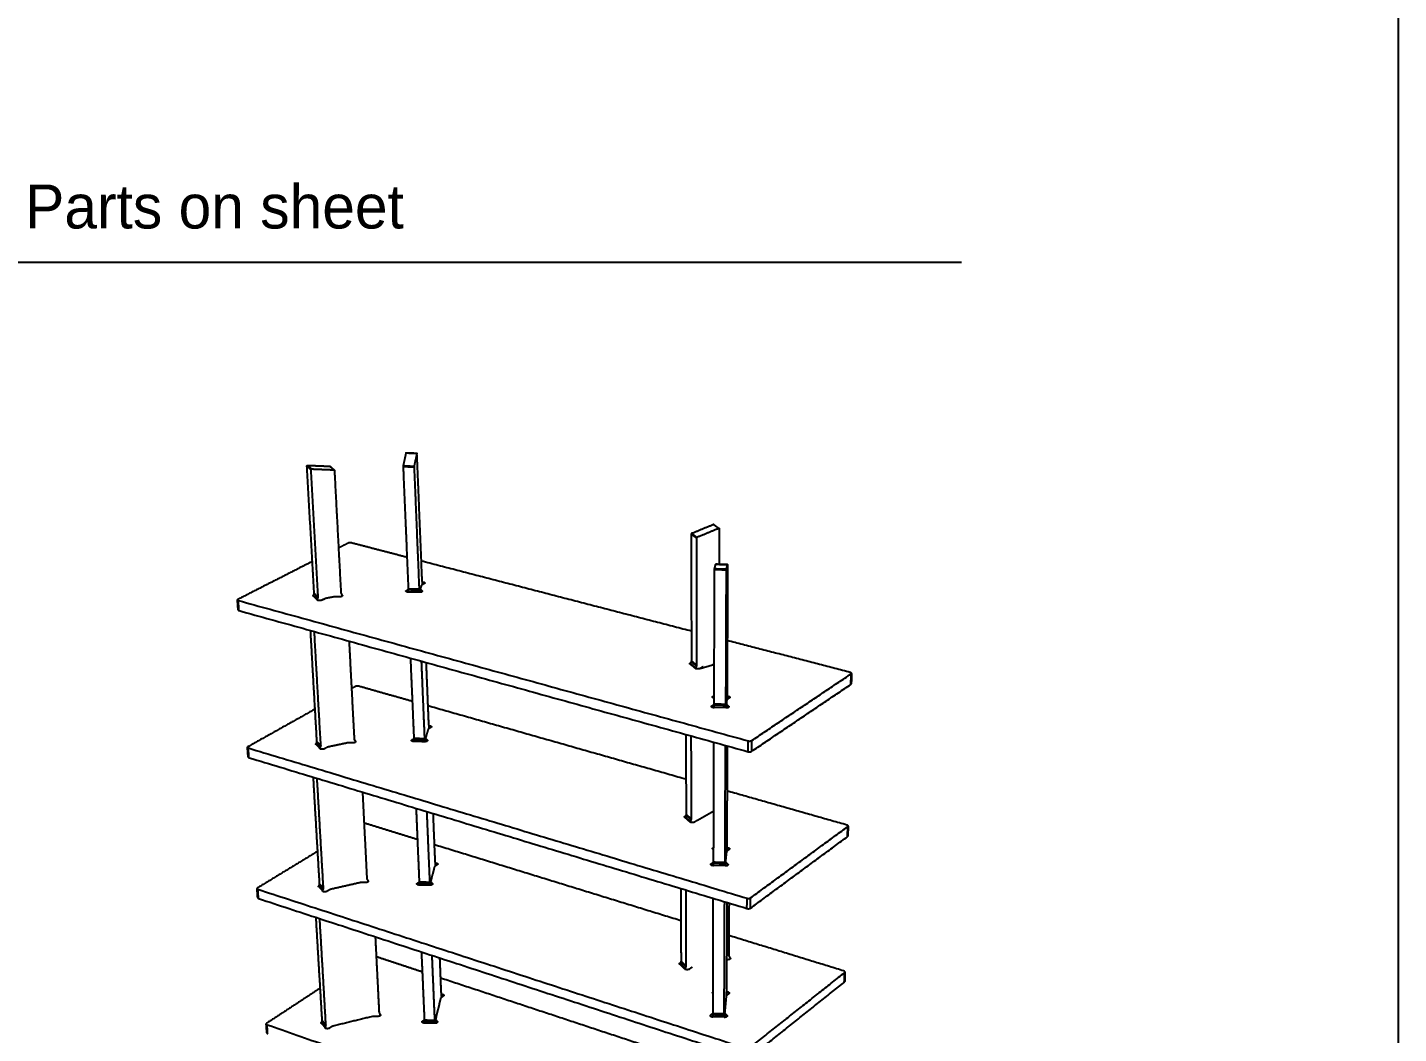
# Model space of a CAD drawing. Header units: millimetres. Extents: x -3995 to 3987, y -3942 to 2675.
# Drawn here: x 1489 to 3987, y -2376 to -544 of the extents above; entities that cross this region are included whole.
import ezdxf

# ---------------------------------------------------------------- set-up
doc = ezdxf.new("R2010")
doc.units = ezdxf.units.MM
doc.header["$MEASUREMENT"] = 0
doc.layers.add('Layer 02', color=1, linetype='Continuous', true_color=0xff0000)

msp = doc.modelspace()

# ---------------------------------------------------------------- linework, layer by layer
at = {"layer": 'Layer 02'}
msp.add_lwpolyline([(-3994.9, -3941.5), (3986.7, -3941.5), (3986.7, 2674.8), (-3994.9, 2674.8)], close=True, dxfattribs=at)
for points in [[(-2977.7, -971.4), (3190.6, -971.4)], [(2714.7, -1711.3), (2737.3, -1704.6)], [(2709.8, -1987.6), (2739.3, -1970.5)]]:
    msp.add_lwpolyline(points, dxfattribs=at)
for points in [[(2178.7, -1318.9), (2176.2, -1330.6), (2173.6, -1342.4)], [(2178.7, -1318.9), (2188.7, -1319.1), (2198.7, -1319.2)], [(2178.8, -1318.7), (2188.8, -1318.9), (2198.8, -1319.1)], [(2198.7, -1319.2), (2196.2, -1331), (2193.7, -1342.8)], [(2208.3, -1549.5), (2203.6, -1434.7), (2198.9, -1319.8)], [(1998.5, -1342.8), (2002.2, -1346), (2005.9, -1349.3)], [(2011.6, -1574.2), (2005.1, -1458.5), (1998.5, -1342.8)], [(1999.7, -1341.5), (2019.9, -1342.3), (2040.1, -1343.1)], [(1999.7, -1341.5), (2003.4, -1344.8), (2007.1, -1348)], [(2007.1, -1348), (2027.4, -1348.8), (2047.6, -1349.6)], [(2040.1, -1343.1), (2043.9, -1346.3), (2047.6, -1349.6)], [(2040.7, -1343.3), (2044.4, -1346.6), (2048.2, -1349.8)], [(2173.6, -1342.4), (2183.7, -1342.6), (2193.7, -1342.8)], [(2173.6, -1343.7), (2183.6, -1343.9), (2193.6, -1344.1)], [(2173.6, -1343.7), (2178.3, -1454.9), (2183.1, -1566.1)], [(2193.6, -1344.1), (2198.2, -1455.3), (2202.8, -1566.5)], [(2018.9, -1581.1), (2012.4, -1465.2), (2005.9, -1349.3)], [(2048.5, -1350.4), (2054.4, -1461.9), (2060.3, -1573.3)], [(2698.3, -1466.9), (2698.5, -1582.3), (2698.7, -1697.6)], [(2707.9, -1474), (2703.1, -1470.5), (2698.3, -1466.9)], [(2738.9, -1449.4), (2719, -1457.5), (2699.1, -1465.7)], [(2708.7, -1472.8), (2703.9, -1469.2), (2699.1, -1465.7)], [(2748.5, -1456.4), (2728.6, -1464.6), (2708.7, -1472.8)], [(2748.5, -1456.4), (2743.7, -1452.9), (2738.9, -1449.4)], [(2739.8, -1449.4), (2744.6, -1452.9), (2749.4, -1456.4)], [(2749.6, -1521.7), (2749.7, -1489.4), (2749.8, -1457.2)], [(2073.5, -1483.2), (2064.7, -1487.6), (2056, -1492.1)], [(2180.6, -1509), (2130.1, -1495.8), (2079.5, -1482.7)], [(2707.9, -1474), (2708, -1589.6), (2708.1, -1705.1)], [(2008.4, -1516.3), (1940.7, -1550.8), (1873, -1585.2)], [(2698.6, -1643.4), (2452.7, -1579.6), (2206.9, -1515.8)], [(2740.8, -1530.1), (2741.9, -1525.8), (2743, -1521.6)], [(2743, -1521.5), (2753.8, -1521.8), (2764.6, -1522)], [(2764.6, -1522), (2753.8, -1521.8), (2743, -1521.6)], [(2762.5, -1530.5), (2763.6, -1526.2), (2764.6, -1522)], [(2764.6, -1522.7), (2764.2, -1639.9), (2763.8, -1757.1)], [(2740.3, -1776.2), (2740.5, -1654), (2740.7, -1531.7)], [(2762.5, -1532.2), (2751.6, -1531.9), (2740.7, -1531.7)], [(2762.5, -1530.5), (2751.7, -1530.3), (2740.8, -1530.1)], [(2761.6, -1776.7), (2762, -1654.4), (2762.5, -1532.2)], [(2179.7, -1569.3), (2181.4, -1568.3), (2183.1, -1567.3)], [(2179.8, -1571.6), (2179.7, -1570.5), (2179.7, -1569.3)], [(2183.1, -1566.1), (2193, -1566.3), (2202.8, -1566.5)], [(2183.1, -1567.7), (2193, -1567.9), (2202.8, -1568.1)], [(2183.1, -1567.7), (2183.1, -1569.6), (2183.1, -1571.4)], [(2183.1, -1571.4), (2192.9, -1571.6), (2202.8, -1571.8)], [(2202.8, -1572.6), (2193, -1572.4), (2183.1, -1572.2)], [(2202.8, -1568.1), (2202.8, -1570), (2202.8, -1571.8)], [(2206.8, -1560.3), (2205.8, -1563.3), (2204.9, -1566.3)], [(2205.1, -1572.5), (2205, -1569.5), (2204.9, -1566.5)], [(2205.3, -1572.5), (2205.2, -1569.7), (2205.1, -1566.9)], [(2205.1, -1566.9), (2206.6, -1568.4), (2208.1, -1569.9)], [(2212.3, -1556.8), (2209.8, -1558.2), (2207.4, -1559.7)], [(2208.2, -1571.2), (2208.1, -1570.6), (2208.1, -1569.9)], [(2208.7, -1553.4), (2208.5, -1552.1), (2208.4, -1550.9)], [(2208.7, -1553.9), (2208.8, -1553.9), (2208.8, -1553.9)], [(2209, -1558.7), (2208.9, -1556.3), (2208.8, -1553.9)], [(1873.2, -1604.8), (1872.6, -1595.6), (1872, -1586.4)], [(1874.8, -1606), (1874.2, -1596.8), (1873.6, -1587.6)], [(1873.6, -1587.6), (2337.8, -1715.3), (2802, -1843)], [(2010.1, -1579.1), (2010.8, -1577.4), (2011.4, -1575.7)], [(2010.1, -1579.1), (2013.8, -1582.6), (2017.4, -1586)], [(2011.4, -1575.7), (2015, -1579.2), (2018.7, -1582.6)], [(2011.6, -1574.2), (2015.3, -1577.6), (2018.9, -1581.1)], [(2017.4, -1586), (2018, -1584.3), (2018.7, -1582.6)], [(2031.4, -1584.2), (2028.6, -1585.6), (2025.7, -1586.9)], [(2047.3, -1581), (2040, -1582.4), (2032.7, -1583.8)], [(2057.5, -1580.9), (2053.2, -1580.9), (2048.9, -1580.9)], [(2060.7, -1574.7), (2061.5, -1576.1), (2062.3, -1577.5)], [(2062.4, -1577.8), (2062.5, -1577.9), (2062.7, -1578.1)], [(2062.6, -1578.8), (2062.6, -1579.1), (2062.7, -1579.5)], [(2062.8, -1579.4), (2062.7, -1578.8), (2062.7, -1578.1)], [(1874.8, -1606), (2338.4, -1734.3), (2801.9, -1862.7)], [(2016.7, -1844.4), (2010.9, -1743.2), (2005.1, -1642)], [(2023.9, -1851.8), (2017.9, -1747.9), (2012, -1644)], [(2075.2, -1661.5), (2079.8, -1750.3), (2084.5, -1839.2)], [(2988, -1718.5), (2876.1, -1689.4), (2764.1, -1660.4)], [(2186.9, -1692.4), (2190.1, -1765.3), (2193.2, -1838.2)], [(2206.7, -1697.9), (2209.6, -1768.2), (2212.5, -1838.6)], [(2708.1, -1705.1), (2703.4, -1701.4), (2698.7, -1697.6)], [(2220.4, -1811.3), (2218.2, -1755.9), (2215.9, -1700.4)], [(2705.8, -1711), (2701.1, -1707.2), (2696.4, -1703.4)], [(2698.3, -1699.2), (2697.6, -1701), (2696.9, -1702.7)], [(2706.3, -1710.3), (2701.6, -1706.5), (2696.9, -1702.7)], [(2707.7, -1706.8), (2703, -1703), (2698.3, -1699.2)], [(2707.7, -1706.8), (2707, -1708.5), (2706.3, -1710.3)], [(2719.9, -1708.2), (2717.3, -1709.7), (2714.7, -1711.3)], [(2740.4, -1704.6), (2738.9, -1704.6), (2737.3, -1704.6)], [(2808.7, -1842.4), (2899.2, -1781.7), (2989.6, -1721.1)], [(2989.2, -1740.2), (2989.4, -1730.6), (2989.6, -1721.1)], [(2990.3, -1720.2), (2990.1, -1729.7), (2989.9, -1739.2)], [(2086.9, -1744), (2083.3, -1746), (2079.7, -1748)], [(2190.3, -1771.2), (2141.5, -1757.4), (2092.7, -1743.5)], [(2808.6, -1862), (2898.9, -1801.1), (2989.2, -1740.2)], [(2740.3, -1766.6), (2739, -1765.4), (2737.6, -1764.2)], [(2763, -1768.9), (2762.7, -1772.3), (2762.3, -1775.8)], [(2768.2, -1764.9), (2765.9, -1766.5), (2763.5, -1768.2)], [(2763.8, -1758.5), (2763.8, -1759.8), (2763.8, -1761.1)], [(2763.8, -1768), (2763.8, -1764.8), (2763.8, -1761.5)], [(2763.8, -1761.5), (2763.8, -1761.5), (2763.8, -1761.5)], [(2763.8, -1762.3), (2763.8, -1765.1), (2763.8, -1768)], [(2013.3, -1785.1), (1952.3, -1819.3), (1891.2, -1853.5)], [(2688.9, -1913), (2454, -1846.2), (2219.1, -1779.4)], [(2735.8, -1779.3), (2738, -1777.8), (2740.3, -1776.2)], [(2735.8, -1781.6), (2735.8, -1780.5), (2735.8, -1779.3)], [(2761.6, -1778.5), (2750.9, -1778.2), (2740.2, -1778)], [(2740.2, -1782), (2740.2, -1780), (2740.2, -1778)], [(2761.5, -1782.4), (2750.8, -1782.2), (2740.2, -1782)], [(2761.6, -1776.7), (2750.9, -1776.5), (2740.3, -1776.2)], [(2761.5, -1782.4), (2761.5, -1780.4), (2761.6, -1778.5)], [(2762.2, -1783.2), (2762.3, -1779.5), (2762.3, -1775.9)], [(2762.3, -1781.3), (2762.3, -1778.6), (2762.3, -1775.9)], [(2762.6, -1783.1), (2762.6, -1779.8), (2762.6, -1776.5)], [(2762.6, -1776.5), (2764.6, -1778.3), (2766.5, -1780)], [(2766.5, -1781.9), (2766.5, -1781), (2766.5, -1780)], [(2219, -1822.2), (2216.8, -1830), (2214.5, -1837.8)], [(2224.4, -1818.5), (2222, -1820), (2219.6, -1821.6)], [(2220.8, -1814.9), (2220.7, -1813.7), (2220.5, -1812.6)], [(2220.9, -1815.4), (2220.9, -1815.4), (2221, -1815.4)], [(2221.2, -1820.5), (2221.1, -1818), (2221, -1815.4)], [(2015.2, -1849.2), (2015.8, -1847.5), (2016.5, -1845.9)], [(2016.5, -1845.9), (2020, -1849.6), (2023.6, -1853.3)], [(2016.7, -1844.4), (2020.3, -1848.1), (2023.9, -1851.8)], [(2071.8, -1846.9), (2054.6, -1850.5), (2037.4, -1854.1)], [(2081.8, -1846.8), (2077.6, -1846.8), (2073.3, -1846.7)], [(2084.9, -1840.6), (2085.6, -1841.9), (2086.4, -1843.3)], [(2086.5, -1843.4), (2086.7, -1843.6), (2086.8, -1843.8)], [(2086.9, -1845.2), (2086.9, -1844.5), (2086.8, -1843.8)], [(2086.8, -1844.4), (2086.8, -1844.9), (2086.8, -1845.3)], [(2189.8, -1841.1), (2191.5, -1840), (2193.2, -1838.9)], [(2190, -1843.5), (2189.9, -1842.3), (2189.8, -1841.1)], [(2193.2, -1838.2), (2202.9, -1838.4), (2212.5, -1838.6)], [(2193.2, -1839.8), (2202.9, -1840), (2212.6, -1840.2)], [(2193.2, -1839.8), (2193.2, -1841.6), (2193.2, -1843.4)], [(2193.2, -1843.4), (2202.8, -1843.6), (2212.5, -1843.8)], [(2212.6, -1844.6), (2202.9, -1844.4), (2193.2, -1844.2)], [(2212.6, -1840.2), (2212.5, -1842), (2212.5, -1843.8)], [(2214.8, -1844.5), (2214.7, -1841.2), (2214.5, -1838)], [(2215, -1844.4), (2214.8, -1841.4), (2214.7, -1838.4)], [(2214.7, -1838.4), (2216.2, -1840), (2217.7, -1841.7)], [(2217.8, -1843.1), (2217.7, -1842.4), (2217.7, -1841.7)], [(2688.7, -1831.3), (2688.8, -1904.1), (2689, -1976.9)], [(2697.9, -1833.9), (2698.1, -1909.4), (2698.2, -1985)], [(2739.2, -2064.1), (2739.4, -1954.7), (2739.6, -1845.4)], [(2801.9, -1862.7), (2802, -1852.8), (2802, -1843)], [(2808.6, -1862), (2808.6, -1852.2), (2808.7, -1842.4)], [(1891.4, -1872.4), (1890.8, -1863.6), (1890.2, -1854.8)], [(1893, -1873.7), (1892.4, -1864.9), (1891.8, -1856)], [(1891.8, -1856), (2345.9, -1992.8), (2800.1, -2129.5)], [(2015.2, -1849.2), (2018.8, -1852.9), (2022.4, -1856.6)], [(2022.4, -1856.6), (2023, -1854.9), (2023.6, -1853.3)], [(2036.1, -1854.5), (2033.3, -1856), (2030.5, -1857.5)], [(2760, -2064.6), (2760.4, -1957.9), (2760.8, -1851.3)], [(2763.9, -1852.1), (2763.6, -1942.6), (2763.2, -2033)], [(1893, -1873.7), (2346.5, -2010.9), (2799.9, -2148.2)], [(2021.6, -2103.5), (2015.9, -2006.3), (2010.2, -1909.2)], [(2028.6, -2111.4), (2022.8, -2011.3), (2017, -1911.2)], [(2099.6, -1936.2), (2103.6, -2014.9), (2107.6, -2093.6)], [(2981.9, -1996.3), (2872.8, -1965.3), (2763.6, -1934.2)], [(2197.2, -1965.7), (2200, -2032.7), (2202.9, -2099.6)], [(2216.5, -1971.6), (2219.2, -2035.9), (2221.9, -2100.1)], [(2199.6, -2022.6), (2152.5, -2008.1), (2105.5, -1993.6)], [(2232.1, -2061.4), (2230.3, -2018.3), (2228.6, -1975.3)], [(2696, -1990.6), (2691.4, -1986.5), (2686.8, -1982.5)], [(2688.7, -1978.4), (2688, -1980.1), (2687.3, -1981.8)], [(2696.4, -1989.9), (2691.9, -1985.9), (2687.3, -1981.8)], [(2697.9, -1986.5), (2693.3, -1982.5), (2688.7, -1978.4)], [(2698.2, -1985), (2693.6, -1980.9), (2689, -1976.9)], [(2697.9, -1986.5), (2697.2, -1988.2), (2696.4, -1989.9)], [(2709.8, -1987.6), (2707.2, -1989.3), (2704.7, -1990.9)], [(2806.4, -2147.6), (2894.8, -2082.5), (2983.1, -2017.3)], [(2806.6, -2128.8), (2895, -2064), (2983.5, -1999.1)], [(2983.1, -2017.3), (2983.3, -2008.2), (2983.5, -1999.1)], [(2984.1, -1998.2), (2983.9, -2007.2), (2983.7, -2016.3)], [(2018.1, -2043.8), (1963.4, -2077.1), (1908.6, -2110.5)], [(2679.5, -2170.5), (2455.2, -2101.4), (2230.9, -2032.3)], [(2739.2, -2041.5), (2738.5, -2040.8), (2737.7, -2040)], [(2762.5, -2045), (2761.6, -2054), (2760.7, -2062.9)], [(2767.5, -2040.7), (2765.3, -2042.5), (2763, -2044.3)], [(2763.2, -2034.4), (2763.3, -2035.6), (2763.3, -2036.8)], [(2763.3, -2044), (2763.3, -2040.6), (2763.3, -2037.2)], [(2763.3, -2037.2), (2763.3, -2037.2), (2763.3, -2037.2)], [(2763.3, -2037.9), (2763.3, -2041), (2763.3, -2044)], [(2230.7, -2072.4), (2227.3, -2085.5), (2223.8, -2098.6)], [(2235.9, -2068.5), (2233.6, -2070.2), (2231.2, -2071.8)], [(2232.5, -2064.8), (2232.3, -2063.7), (2232.2, -2062.6)], [(2232.5, -2065.3), (2232.6, -2065.3), (2232.6, -2065.3)], [(2232.8, -2070.7), (2232.7, -2068), (2232.6, -2065.3)], [(2734.8, -2066.7), (2737, -2065), (2739.2, -2063.4)], [(2734.8, -2069.2), (2734.8, -2068), (2734.8, -2066.7)], [(2739.1, -2069.6), (2739.1, -2067.7), (2739.2, -2065.7)], [(2759.9, -2070.1), (2749.5, -2069.9), (2739.1, -2069.6)], [(2760, -2064.6), (2749.6, -2064.3), (2739.2, -2064.1)], [(2760, -2066.2), (2749.6, -2066), (2739.2, -2065.7)], [(2759.9, -2070.1), (2760, -2068.2), (2760, -2066.2)], [(2760.7, -2070.8), (2760.7, -2066.9), (2760.7, -2063)], [(2760.7, -2070.8), (2760.7, -2067), (2760.7, -2063.1)], [(2761, -2070.8), (2761, -2067.2), (2761, -2063.7)], [(2761, -2063.7), (2763, -2065.6), (2764.9, -2067.5)], [(2764.9, -2069.5), (2764.9, -2068.5), (2764.9, -2067.5)], [(2108, -2094.9), (2108.8, -2096.2), (2109.5, -2097.4)], [(2109.6, -2097.5), (2109.7, -2097.7), (2109.9, -2097.9)], [(1908.8, -2128.7), (1908.3, -2120.3), (1907.7, -2111.8)], [(1910.4, -2130.1), (1909.8, -2121.6), (1909.2, -2113.2)], [(1909.2, -2113.2), (2353.7, -2258), (2798.2, -2402.8)], [(2020.1, -2108.1), (2020.7, -2106.6), (2021.3, -2105)], [(2020.1, -2108.1), (2023.6, -2112.1), (2027.1, -2116.1)], [(2021.3, -2105), (2024.9, -2108.9), (2028.4, -2112.9)], [(2021.6, -2103.5), (2025.1, -2107.5), (2028.6, -2111.4)], [(2027.1, -2116.1), (2027.7, -2114.5), (2028.4, -2112.9)], [(2040.6, -2113.8), (2037.8, -2115.3), (2035.1, -2116.9)], [(2095.2, -2101.2), (2068.5, -2107.3), (2041.8, -2113.3)], [(2105, -2101.1), (2100.9, -2101.1), (2096.7, -2101.1)], [(2109.8, -2098.6), (2109.9, -2099.1), (2109.9, -2099.6)], [(2110, -2099.5), (2110, -2098.7), (2109.9, -2097.9)], [(2199.6, -2102.2), (2201.3, -2101), (2202.9, -2099.8)], [(2199.7, -2104.7), (2199.7, -2103.4), (2199.6, -2102.2)], [(2202.9, -2099.6), (2212.4, -2099.9), (2221.9, -2100.1)], [(2202.9, -2101.2), (2212.4, -2101.4), (2221.9, -2101.6)], [(2202.9, -2101.2), (2202.9, -2102.9), (2202.9, -2104.7)], [(2202.9, -2104.7), (2212.4, -2104.9), (2221.8, -2105.2)], [(2221.9, -2105.9), (2212.4, -2105.7), (2202.9, -2105.5)], [(2221.9, -2101.6), (2221.9, -2103.4), (2221.8, -2105.2)], [(2224.1, -2105.8), (2223.9, -2102.3), (2223.8, -2098.9)], [(2224, -2099.3), (2225.5, -2101.1), (2226.9, -2102.8)], [(2224.3, -2105.7), (2224.1, -2102.5), (2224, -2099.3)], [(2227, -2104.3), (2227, -2103.6), (2226.9, -2102.8)], [(2679.3, -2111.7), (2679.6, -2178), (2679.8, -2244.3)], [(2688.4, -2114.5), (2688.6, -2183.7), (2688.7, -2252.8)], [(1910.4, -2130.1), (2354.2, -2275.4), (2798, -2420.7)], [(2738.1, -2339.8), (2738.3, -2234.7), (2738.5, -2129.6)], [(2758.5, -2340.3), (2758.9, -2238.1), (2759.3, -2135.9)], [(2763.3, -2137.2), (2763, -2216.5), (2762.7, -2295.8)], [(2767.4, -2233.5), (2767.6, -2186), (2767.8, -2138.5)], [(2799.9, -2148.2), (2800, -2138.9), (2800.1, -2129.5)], [(2806.4, -2147.6), (2806.5, -2138.2), (2806.6, -2128.8)], [(2026.3, -2352.3), (2020.7, -2258.3), (2015.1, -2164.4)], [(2033.1, -2360.6), (2027.5, -2263.6), (2021.8, -2166.5)], [(2122.9, -2199.6), (2126.3, -2268.4), (2129.8, -2337.2)], [(2976.1, -2261.9), (2871.8, -2229.7), (2767.5, -2197.6)], [(2208.5, -2263.8), (2166.6, -2250), (2124.7, -2236.1)], [(2206.9, -2227.2), (2209.6, -2289.1), (2212.3, -2351)], [(2225.9, -2233.4), (2228.4, -2292.4), (2230.9, -2351.5)], [(2243.2, -2300.6), (2241.9, -2269.4), (2240.7, -2238.2)], [(2679.5, -2245.7), (2678.8, -2247.4), (2678.1, -2249)], [(2688.4, -2254.3), (2683.9, -2250), (2679.5, -2245.7)], [(2688.7, -2252.8), (2684.2, -2248.5), (2679.8, -2244.3)], [(2764.7, -2241.4), (2763.8, -2241.4), (2762.9, -2241.4)], [(2769.1, -2237.4), (2768.4, -2236.1), (2767.7, -2234.8)], [(2686.6, -2258.3), (2682.1, -2254), (2677.6, -2249.7)], [(2687, -2257.6), (2682.6, -2253.3), (2678.1, -2249)], [(2688.4, -2254.3), (2687.7, -2256), (2687, -2257.6)], [(2700.1, -2255.1), (2697.6, -2256.9), (2695.1, -2258.6)], [(2804.5, -2402.1), (2891.1, -2333.5), (2977.6, -2264.9)], [(2977.2, -2282.3), (2977.4, -2273.6), (2977.6, -2264.9)], [(2978.3, -2263.8), (2978.1, -2272.5), (2977.9, -2281.2)], [(2022.7, -2292.9), (1974.1, -2324.9), (1925.4, -2356.8)], [(2670.6, -2416.7), (2456.4, -2345.9), (2242.2, -2275)], [(2762.7, -2297.1), (2762.8, -2298.2), (2762.8, -2299.3)], [(2804.4, -2420), (2890.8, -2351.2), (2977.2, -2282.3)], [(2241.9, -2311.8), (2237.3, -2330.6), (2232.7, -2349.5)], [(2247, -2307.6), (2244.7, -2309.4), (2242.4, -2311.1)], [(2243.6, -2303.8), (2243.4, -2302.8), (2243.3, -2301.7)], [(2243.6, -2304.2), (2243.7, -2304.2), (2243.7, -2304.2)], [(2243.9, -2309.9), (2243.8, -2307.1), (2243.7, -2304.2)], [(2738.2, -2303), (2738, -2302.9), (2737.8, -2302.7)], [(2762, -2307.9), (2760.6, -2323), (2759.2, -2338)], [(2766.9, -2303.4), (2764.7, -2305.3), (2762.5, -2307.1)], [(2762.8, -2299.7), (2762.8, -2299.7), (2762.8, -2299.7)], [(2762.8, -2306.9), (2762.8, -2303.3), (2762.8, -2299.7)], [(2762.8, -2300.4), (2762.8, -2303.6), (2762.8, -2306.9)], [(2117.7, -2344.8), (2081.9, -2353.5), (2046.1, -2362.2)], [(2127.3, -2344.6), (2123.2, -2344.6), (2119.2, -2344.6)], [(2130.2, -2338.4), (2130.9, -2339.6), (2131.6, -2340.8)], [(2131.6, -2340.8), (2131.8, -2341.1), (2132, -2341.3)], [(2132.1, -2342.9), (2132.1, -2342.1), (2132, -2341.3)], [(2132, -2341.9), (2132, -2342.5), (2132, -2343)], [(2733.9, -2342.1), (2736, -2340.3), (2738.1, -2338.5)], [(2733.9, -2344.6), (2733.9, -2343.4), (2733.9, -2342.1)], [(2738, -2345.2), (2738.1, -2343.3), (2738.1, -2341.4)], [(2758.4, -2345.7), (2748.2, -2345.5), (2738, -2345.2)], [(2758.5, -2340.3), (2748.3, -2340.1), (2738.1, -2339.8)], [(2758.5, -2341.9), (2748.3, -2341.7), (2738.1, -2341.4)], [(2758.4, -2345.7), (2758.5, -2343.8), (2758.5, -2341.9)], [(2759.2, -2346.4), (2759.2, -2342.3), (2759.2, -2338.1)], [(2759.2, -2346.4), (2759.2, -2342.3), (2759.2, -2338.2)], [(2759.5, -2338.8), (2761.4, -2340.8), (2763.3, -2342.8)], [(2759.5, -2346.4), (2759.5, -2342.6), (2759.5, -2338.8)], [(2763.3, -2345), (2763.3, -2343.9), (2763.3, -2342.8)], [(1925.5, -2374.4), (1925, -2366.3), (1924.4, -2358.3)], [(1927, -2375.9), (1926.5, -2367.8), (1925.9, -2359.7)], [(1925.9, -2359.7), (2361.2, -2511.8), (2796.4, -2663.9)], [(2024.8, -2356.8), (2025.4, -2355.2), (2026, -2353.7)], [(2024.8, -2356.8), (2028.3, -2360.9), (2031.7, -2365.1)], [(2026, -2353.7), (2029.5, -2357.9), (2032.9, -2362)], [(2026.3, -2352.3), (2029.7, -2356.5), (2033.1, -2360.6)], [(2031.7, -2365.1), (2032.3, -2363.6), (2032.9, -2362)], [(2044.9, -2362.6), (2042.2, -2364.3), (2039.5, -2366)], [(2209, -2353.2), (2210.6, -2352), (2212.3, -2350.8)], [(2209.1, -2356), (2209.1, -2354.6), (2209, -2353.2)], [(2212.3, -2352.5), (2212.3, -2354.2), (2212.2, -2356)], [(2212.2, -2356), (2221.5, -2356.2), (2230.8, -2356.5)], [(2212.3, -2351), (2221.6, -2351.3), (2230.9, -2351.5)], [(2212.3, -2352.5), (2221.6, -2352.7), (2230.9, -2353)], [(2230.9, -2357.2), (2221.6, -2357), (2212.3, -2356.7)], [(2230.9, -2353), (2230.8, -2354.7), (2230.8, -2356.5)], [(2233, -2357), (2232.9, -2353.4), (2232.7, -2349.8)], [(2232.9, -2350.2), (2234.4, -2352.1), (2235.8, -2353.9)], [(2233.2, -2357), (2233.1, -2353.6), (2232.9, -2350.2)], [(2235.9, -2355.5), (2235.8, -2354.7), (2235.8, -2353.9)]]:
    msp.add_open_spline(points, degree=2, dxfattribs=at)
for points, weights in [([(2178.8, -1318.7), (2178.8, -1318.7), (2178.7, -1318.9)], [5391.19449804, 5305.08624802, 5648.21837585]), ([(2040.1, -1343.1), (2040.5, -1343.1), (2040.7, -1343.3)], [1, 0.943737157259, 1]), ([(2173.6, -1342.4), (2173.5, -1342.9), (2173.6, -1343.7)], [5618.43399317, 4363.30394965, 5618.19152879]), ([(2193.7, -1342.8), (2193.6, -1343.3), (2193.6, -1344.1)], [5617.60144423, 4362.65731639, 5617.35897984]), ([(2047.6, -1349.6), (2048.4, -1349.6), (2048.5, -1350.4)], [5602.6482207, 4351.83448123, 5603.42443518]), ([(2699.1, -1465.7), (2698.3, -1466.1), (2698.3, -1466.9)], [5358.4576898, 4161.67934813, 5358.59716443]), ([(2708.7, -1472.8), (2707.9, -1473.1), (2707.9, -1474)], [5344.28375283, 4150.67057912, 5344.42322747]), ([(2079.5, -1482.7), (2076.1, -1481.8), (2073.5, -1483.2)], [5909.7745966, 4180.20310859, 5908.73517675]), ([(2743, -1521.6), (2743, -1521.6), (2743, -1521.5)], [1, 0.948082839461, 1]), ([(2764.6, -1522), (2764.6, -1521.8), (2764.6, -1522.7)], [5247.62587771, 4076.38847795, 5248.78403121]), ([(2060.3, -1573.3), (2060.3, -1574), (2060.7, -1574.7)], [1, 0.973350282206, 1]), ([(2183.1, -1571.4), (2183, -1571.8), (2183.1, -1572.2)], [1, 0.999871666041, 1]), ([(2183.1, -1566.1), (2183.1, -1566.9), (2183.1, -1567.7)], [1, 0.999563428101, 1]), ([(2202.8, -1566.5), (2202.9, -1567.3), (2202.8, -1568.1)], [1, 0.999583646014, 1]), ([(2202.8, -1571.8), (2202.8, -1572.2), (2202.8, -1572.6)], [1, 0.999877564259, 1]), ([(2204.9, -1566.3), (2204.8, -1566.6), (2205.1, -1566.9)], [5731.24567909, 5564.84474249, 5730.00206603]), ([(2207.4, -1559.7), (2206.9, -1560), (2206.8, -1560.3)], [5744.9164245, 5578.20752562, 5743.70445438]), ([(2208.4, -1550.9), (2208.3, -1550.2), (2208.3, -1549.5)], [1, 0.999151028417, 1]), ([(2208.7, -1553.9), (2208.7, -1553.7), (2208.7, -1553.4)], [1, 0.999690820632, 1]), ([(1873, -1585.2), (1870.2, -1586.6), (1873.6, -1587.6)], [5692.30821566, 4022.97334302, 5687.41812973]), ([(2009.9, -1579.7), (2009, -1578.8), (2010.6, -1577.9)], [5681.82783592, 5004.1583427, 5661.399351]), ([(2009.9, -1579.7), (2010, -1579.4), (2010.1, -1579.1)], [1, 0.995603496695, 1]), ([(2011.4, -1575.7), (2011.7, -1575), (2011.6, -1574.2)], [1, 0.97853754501, 1]), ([(2017.2, -1586.7), (2017.3, -1586.3), (2017.4, -1586)], [1, 0.995601999139, 1]), ([(2018.7, -1582.6), (2019, -1581.9), (2018.9, -1581.1)], [1, 0.9785552502, 1]), ([(2032.7, -1583.8), (2032, -1583.9), (2031.4, -1584.2)], [5695.21517956, 5530.20116072, 5694.38765306]), ([(2048.9, -1580.9), (2048.1, -1580.8), (2047.3, -1581)], [1, 0.995525660609, 1]), ([(2062.3, -1577.5), (2062.6, -1578.1), (2062.6, -1578.8)], [1, 0.973330208332, 1]), ([(1873.2, -1604.8), (1873.3, -1605.5), (1874.8, -1606)], [4868.98134646, 4796.71937878, 5695.84086638]), ([(2698.7, -1697.6), (2698.6, -1698.4), (2698.3, -1699.2)], [1, 0.981243892788, 1]), ([(2696.9, -1702.7), (2696.7, -1703.2), (2696.6, -1703.6)], [1, 0.992749684634, 1]), ([(2706.3, -1710.3), (2706.1, -1710.7), (2706, -1711.2)], [1, 0.993086633757, 1]), ([(2708.1, -1705.1), (2708, -1706), (2707.7, -1706.8)], [1, 0.98127186411, 1]), ([(2989.6, -1721.1), (2992, -1719.5), (2988, -1718.5)], [5427.4019168, 3839.84909647, 5432.29200273]), ([(2092.7, -1743.5), (2089.4, -1742.5), (2086.9, -1744)], [6035.17978786, 4268.87796972, 6034.14036801]), ([(2989.2, -1740.2), (2989.9, -1739.7), (2989.9, -1739.2)], [5435.82465346, 4889.25535312, 4719.03027919]), ([(2763.5, -1768.2), (2763.1, -1768.5), (2763, -1768.9)], [5341.27108638, 5186.23709889, 5340.05911626]), ([(2763.8, -1757.1), (2763.8, -1757.8), (2763.8, -1758.5)], [1, 0.999906608481, 1]), ([(2763.8, -1761.1), (2763.8, -1761.7), (2763.8, -1762.3)], [1, 0.999906552402, 1]), ([(2740.1, -1782.7), (2740.2, -1782.3), (2740.2, -1782)], [1, 0.999989540056, 1]), ([(2740.2, -1778), (2740.3, -1777.1), (2740.3, -1776.2)], [1, 0.999950458685, 1]), ([(2761.5, -1783.2), (2761.5, -1782.8), (2761.5, -1782.4)], [1, 0.999991083863, 1]), ([(2761.6, -1778.5), (2761.6, -1777.6), (2761.6, -1776.7)], [1, 0.999957769129, 1]), ([(2762.3, -1775.8), (2762.2, -1776.2), (2762.6, -1776.5)], [5327.60034096, 5172.87431576, 5326.3567279]), ([(2219.6, -1821.6), (2219.1, -1821.9), (2219, -1822.2)], [5879.14716036, 5708.5558137, 5877.93519024]), ([(2220.5, -1812.6), (2220.5, -1811.9), (2220.4, -1811.3)], [1, 0.999072801964, 1]), ([(2220.9, -1815.4), (2220.9, -1815.2), (2220.8, -1814.9)], [1, 0.999648948253, 1]), ([(2016.5, -1845.9), (2016.8, -1845.1), (2016.7, -1844.4)], [1, 0.97801382715, 1]), ([(2073.3, -1846.7), (2072.6, -1846.7), (2071.8, -1846.9)], [1, 0.994631718564, 1]), ([(2084.5, -1839.2), (2084.5, -1839.9), (2084.9, -1840.6)], [1, 0.971813931095, 1]), ([(2086.4, -1843.3), (2086.7, -1843.8), (2086.8, -1844.4)], [1, 0.971793284269, 1]), ([(2193.2, -1838.2), (2193.2, -1839), (2193.2, -1839.8)], [1, 0.99956021931, 1]), ([(2193.2, -1843.4), (2193.2, -1843.8), (2193.2, -1844.2)], [1, 0.999869217088, 1]), ([(2212.5, -1838.6), (2212.6, -1839.4), (2212.6, -1840.2)], [1, 0.999580585973, 1]), ([(2212.5, -1843.8), (2212.5, -1844.2), (2212.5, -1844.6)], [1, 0.999875221503, 1]), ([(2214.5, -1837.8), (2214.4, -1838.1), (2214.7, -1838.4)], [5847.82532574, 5678.05247595, 5846.58171268]), ([(2802, -1843), (2806.1, -1844.1), (2808.7, -1842.4)], [5209.93553586, 3682.6193309, 5210.97495571]), ([(1891.2, -1853.5), (1888.4, -1855), (1891.8, -1856)], [5817.71340691, 4111.64820415, 5812.82332098]), ([(1891.4, -1872.4), (1891.5, -1873.2), (1893, -1873.7)], [4976.13536837, 4902.31249387, 5821.24605764]), ([(2015.1, -1849.7), (2015.1, -1849.4), (2015.2, -1849.2)], [1, 0.99559686727, 1]), ([(2022.2, -1857.2), (2022.3, -1856.9), (2022.4, -1856.6)], [1, 0.99559491905, 1]), ([(2023.6, -1853.3), (2023.9, -1852.6), (2023.9, -1851.8)], [1, 0.978030901768, 1]), ([(2037.4, -1854.1), (2036.6, -1854.2), (2036.1, -1854.5)], [5816.60815881, 5648.08300744, 5815.78063232]), ([(2801.9, -1862.7), (2806, -1863.8), (2808.6, -1862)], [5218.35827251, 3688.57510511, 5219.39769236]), ([(2105.5, -1993.6), (2104.1, -1993.2), (2102.5, -1993.4)], [6160.58497984, 5274.57083716, 5259.08447238]), ([(2687.3, -1981.8), (2687.1, -1982.3), (2687, -1982.7)], [1, 0.992245142349, 1]), ([(2689, -1976.9), (2689, -1977.7), (2688.7, -1978.4)], [5580.20171659, 5451.5381144, 5580.75742529]), ([(2696.4, -1989.9), (2696.3, -1990.3), (2696.2, -1990.8)], [1, 0.992631313809, 1]), ([(2698.2, -1985), (2698.2, -1985.7), (2697.9, -1986.5)], [5566.02777963, 5437.69187751, 5566.58348833]), ([(2983.5, -1999.1), (2985.8, -1997.4), (2981.9, -1996.3)], [5552.80710805, 3928.5239576, 5557.69719399]), ([(2983.1, -2017.3), (2983.7, -2016.9), (2983.7, -2016.3)], [5561.22984471, 5002.0344934, 4827.86377854]), ([(2763, -2044.3), (2762.6, -2044.6), (2762.5, -2045)], [5475.50182223, 5316.58538696, 5474.28985211]), ([(2763.2, -2033), (2763.2, -2033.7), (2763.2, -2034.4)], [1, 0.999897133441, 1]), ([(2763.3, -2036.8), (2763.3, -2037.3), (2763.3, -2037.9)], [1, 0.999897075762, 1]), ([(2231.2, -2071.8), (2230.8, -2072.1), (2230.7, -2072.4)], [6013.37789694, 5838.90410248, 6012.16592682]), ([(2232.2, -2062.6), (2232.1, -2062), (2232.1, -2061.4)], [1, 0.99898778394, 1]), ([(2232.5, -2065.3), (2232.5, -2065), (2232.5, -2064.8)], [1, 0.999601473701, 1]), ([(2739.1, -2070.4), (2739.1, -2070), (2739.1, -2069.6)], [1, 0.999988678254, 1]), ([(2739.2, -2065.7), (2739.2, -2064.9), (2739.2, -2064.1)], [1, 0.99995008082, 1]), ([(2759.9, -2070.9), (2759.9, -2070.5), (2759.9, -2070.1)], [1, 0.999990349165, 1]), ([(2760, -2066.2), (2760, -2065.4), (2760, -2064.6)], [1, 0.999957446995, 1]), ([(2760.7, -2062.9), (2760.7, -2063.3), (2761, -2063.7)], [5444.17998762, 5286.08204922, 5442.93637456]), ([(2107.6, -2093.6), (2107.6, -2094.3), (2108, -2094.9)], [1, 0.970220889242, 1]), ([(2109.5, -2097.4), (2109.8, -2098), (2109.8, -2098.6)], [1, 0.970199664089, 1]), ([(1908.6, -2110.5), (1905.9, -2112.1), (1909.2, -2113.2)], [5943.1185989, 4200.3230658, 5938.22851297]), ([(2020, -2108.7), (2020, -2108.4), (2020.1, -2108.1)], [1, 0.995591955038, 1]), ([(2021.3, -2105), (2021.6, -2104.3), (2021.6, -2103.5)], [1, 0.977495091448, 1]), ([(2027, -2116.6), (2027, -2116.3), (2027.1, -2116.1)], [1, 0.995589631476, 1]), ([(2028.4, -2112.9), (2028.6, -2112.2), (2028.6, -2111.4)], [1, 0.977511564219, 1]), ([(2041.8, -2113.3), (2041.1, -2113.5), (2040.6, -2113.8)], [5938.0011388, 5765.96485488, 5937.1736123]), ([(2096.7, -2101.1), (2096, -2101.1), (2095.2, -2101.2)], [1, 0.993702937211, 1]), ([(2202.9, -2099.6), (2203, -2100.4), (2202.9, -2101.2)], [1, 0.999557180231, 1]), ([(2202.9, -2104.7), (2202.9, -2105.1), (2202.9, -2105.5)], [1, 0.999866764198, 1]), ([(2221.8, -2105.2), (2221.8, -2105.6), (2221.8, -2105.9)], [1, 0.999872874752, 1]), ([(2221.9, -2100.1), (2221.9, -2100.9), (2221.9, -2101.6)], [1, 0.999577687824, 1]), ([(2223.8, -2098.6), (2223.7, -2099), (2224, -2099.3)], [5964.40497313, 5791.26021011, 5963.16136007]), ([(1908.8, -2128.7), (1908.9, -2129.6), (1910.4, -2130.1)], [5083.28939197, 5007.90560296, 5946.65124962]), ([(2799.9, -2148.2), (2803.9, -2149.4), (2806.4, -2147.6)], [5343.76346377, 3777.24996624, 5344.80288362]), ([(2800.1, -2129.5), (2804.1, -2130.7), (2806.6, -2128.8)], [5335.34072711, 3771.29419203, 5336.38014696]), ([(2679.8, -2244.3), (2679.8, -2245), (2679.5, -2245.7)], [5701.59469481, 5570.12449848, 5702.15040351]), ([(2767.7, -2234.8), (2767.4, -2234.2), (2767.4, -2233.5)], [5720.33089354, 5587.63386191, 5719.51845385]), ([(2769.3, -2238.1), (2769.2, -2237.7), (2769.1, -2237.4)], [1, 0.988433378709, 1]), ([(2678.1, -2249), (2677.9, -2249.5), (2677.8, -2249.9)], [1, 0.991722470285, 1]), ([(2687, -2257.6), (2686.9, -2258), (2686.8, -2258.5)], [1, 0.992160840631, 1]), ([(2688.7, -2252.8), (2688.7, -2253.6), (2688.4, -2254.3)], [5687.42075785, 5556.27826159, 5687.97646655]), ([(2977.6, -2264.9), (2979.9, -2263.1), (2976.1, -2261.9)], [5678.21230004, 4017.19881925, 5683.10238597]), ([(2762.7, -2295.8), (2762.7, -2296.5), (2762.7, -2297.1)], [1, 0.999886741909, 1]), ([(2977.2, -2282.3), (2977.9, -2281.8), (2977.9, -2281.2)], [5686.6350367, 5114.81363433, 4936.69727851]), ([(2242.4, -2311.1), (2242, -2311.4), (2241.9, -2311.8)], [6147.60862775, 5969.25238565, 6146.39665754]), ([(2243.3, -2301.7), (2243.2, -2301.2), (2243.2, -2300.6)], [1, 0.998895350679, 1]), ([(2243.6, -2304.2), (2243.6, -2304), (2243.6, -2303.8)], [1, 0.999547626504, 1]), ([(2737.8, -2302.7), (2736.7, -2301.4), (2738.2, -2300.3)], [5616.91117047, 4906.25704433, 5598.46255284]), ([(2762.5, -2307.1), (2762.1, -2307.5), (2762, -2307.9)], [5609.73255882, 5446.93367575, 5608.5205887]), ([(2762.8, -2299.3), (2762.8, -2299.8), (2762.8, -2300.4)], [1, 0.999886682741, 1]), ([(2119.2, -2344.6), (2118.4, -2344.6), (2117.7, -2344.8)], [1, 0.992747096494, 1]), ([(2129.8, -2337.2), (2129.8, -2337.8), (2130.2, -2338.4)], [1, 0.968570205121, 1]), ([(2131.6, -2340.8), (2131.9, -2341.3), (2132, -2341.9)], [1, 0.968548396251, 1]), ([(2738, -2345.9), (2738, -2345.6), (2738, -2345.2)], [1, 0.999988828579, 1]), ([(2738.1, -2341.4), (2738.1, -2340.6), (2738.1, -2339.8)], [1, 0.999949725111, 1]), ([(2758.4, -2346.5), (2758.4, -2346.1), (2758.4, -2345.7)], [1, 0.999990477326, 1]), ([(2758.5, -2341.9), (2758.5, -2341.1), (2758.5, -2340.3)], [1, 0.999957143753, 1]), ([(2759.2, -2338), (2759.2, -2338.4), (2759.5, -2338.8)], [5560.759635, 5399.28978338, 5559.51602194]), ([(1925.4, -2356.8), (1922.7, -2358.5), (1925.9, -2359.7)], [6068.5237851, 4288.99792336, 6063.63369917]), ([(2024.7, -2357.3), (2024.7, -2357.1), (2024.8, -2356.8)], [1, 0.995588531435, 1]), ([(2026, -2353.7), (2026.3, -2353), (2026.3, -2352.3)], [6066.49574144, 5926.04620675, 6065.94003274]), ([(2031.6, -2365.7), (2031.6, -2365.4), (2031.7, -2365.1)], [1, 0.995585902922, 1]), ([(2032.9, -2362), (2033.2, -2361.3), (2033.1, -2360.6)], [6052.32180447, 5912.19996987, 6051.76609577]), ([(2046.1, -2362.2), (2045.4, -2362.3), (2044.9, -2362.6)], [6059.394113, 5883.8466967, 6058.56658651]), ([(2212.2, -2356), (2212.2, -2356.4), (2212.2, -2356.7)], [1, 0.999864303432, 1]), ([(2212.3, -2351), (2212.3, -2351.8), (2212.3, -2352.5)], [1, 0.999554304815, 1]), ([(2230.8, -2356.5), (2230.8, -2356.8), (2230.8, -2357.2)], [1, 0.99987052024, 1]), ([(2230.9, -2351.5), (2230.9, -2352.2), (2230.9, -2353)], [1, 0.999574945796, 1]), ([(2232.7, -2349.5), (2232.7, -2349.9), (2232.9, -2350.2)], [6080.98461473, 5904.46793866, 6079.74100167]), ([(1925.5, -2374.4), (1925.6, -2375.3), (1927, -2375.9)], [5190.44341117, 5113.49870386, 6072.05643583])]:
    msp.add_rational_spline(points, weights, degree=2, dxfattribs=at)
for points, weights, knots in [([(2198.9, -1319.8), (2198.9, -1319.3), (2198.8, -1319.1), (2198.7, -1319), (2198.7, -1319.2)], [5648.90847144, 5099.29874082, 5648.21838513, 5098.45539544, 5647.3858269], [1601.326429, 1601.326429, 1601.326429, 1602.215825, 1602.215825, 1603.10522, 1603.10522, 1603.10522]), ([(1998.5, -1342.8), (1998.5, -1342.3), (1998.9, -1341.9), (1999.2, -1341.5), (1999.7, -1341.5)], [5597.79683733, 5053.1581844, 5597.58189972, 5053.17271123, 5597.82306525], [1601.326429, 1601.326429, 1601.326429, 1602.215825, 1602.215825, 1603.10522, 1603.10522, 1603.10522]), ([(2005.9, -1349.3), (2005.9, -1348.7), (2006.3, -1348.4), (2006.6, -1348), (2007.1, -1348)], [5583.62290037, 5040.3627935, 5583.40796276, 5040.37732033, 5583.64912829], [1601.326429, 1601.326429, 1601.326429, 1602.215825, 1602.215825, 1603.10522, 1603.10522, 1603.10522]), ([(2739.8, -1449.4), (2739.8, -1449.4), (2739.8, -1449.4), (2739.4, -1449.2), (2738.9, -1449.4)], [5330.67589973, 5349.70971776, 5370.3813895, 4847.80143285, 5369.95140859], [1602.1806077, 1602.1806077, 1602.1806077, 1602.2158247, 1602.2158247, 1603.1052199, 1603.1052199, 1603.1052199]), ([(2749.8, -1457.2), (2749.8, -1456.7), (2749.4, -1456.4), (2749, -1456.2), (2748.5, -1456.4)], [5356.71938867, 4835.52774046, 5356.20745254, 4835.00604195, 5355.77747163], [1601.326429, 1601.326429, 1601.326429, 1602.215825, 1602.215825, 1603.10522, 1603.10522, 1603.10522]), ([(2740.7, -1531.7), (2740.7, -1531.2), (2740.7, -1530.7), (2740.8, -1530.2), (2740.8, -1530.1)], [1, 0.999796193332, 1, 0.902773038664, 1.00012354664], [0, 0, 0, 0.845058, 0.845058, 1.734453, 1.734453, 1.734453]), ([(2762.5, -1532.2), (2762.5, -1531.6), (2762.5, -1531.1), (2762.5, -1530.6), (2762.5, -1530.5)], [1, 0.999826270691, 1, 0.902773043819, 1.00012356638], [0, 0, 0, 0.845185, 0.845185, 1.73458, 1.73458, 1.73458]), ([(2183.1, -1572.2), (2180.3, -1572.2), (2179.2, -1571.2), (2178.1, -1570.3), (2179.7, -1569.3)], [5718.89141752, 4982.13836011, 5720.98445549, 4985.58068291, 5724.88900514], [11180.168637, 11180.168637, 11180.168637, 11184.787871, 11184.787871, 11189.407105, 11189.407105, 11189.407105]), ([(2208.1, -1569.9), (2209.1, -1570.9), (2207.4, -1571.8), (2205.6, -1572.7), (2202.8, -1572.6)], [5723.68764618, 4984.43933061, 5719.79578786, 4981.20868687, 5718.05886857], [11167.111034, 11167.111034, 11167.111034, 11171.730269, 11171.730269, 11176.349503, 11176.349503, 11176.349503]), ([(2208.8, -1553.9), (2211.6, -1554), (2212.7, -1554.9), (2213.9, -1555.9), (2212.3, -1556.8)], [5756.89126481, 5015.03769117, 5754.79822684, 5011.59536836, 5750.89367719], [11025.142889, 11025.142889, 11025.142889, 11029.762123, 11029.762123, 11034.381358, 11034.381358, 11034.381358]), ([(2025.7, -1586.9), (2023.8, -1587.8), (2021.1, -1587.8), (2018.3, -1587.7), (2017.3, -1586.7)], [5688.72357812, 4954.16305908, 5687.05943666, 4954.44814004, 5689.22027705], [11454.866458, 11454.866458, 11454.866458, 11459.485692, 11459.485692, 11464.104927, 11464.104927, 11464.104927]), ([(2062.7, -1578.1), (2063.7, -1579), (2062, -1580), (2060.3, -1580.9), (2057.5, -1580.9)], [5706.87400986, 4969.82726316, 5702.97201907, 4966.50856131, 5701.09180788], [11622.949808, 11622.949808, 11622.949808, 11627.569042, 11627.569042, 11632.188277, 11632.188277, 11632.188277]), ([(2696.4, -1703.4), (2695.1, -1702.4), (2696.6, -1701.4), (2697, -1701.1), (2697.6, -1700.9)], [5460.40891085, 4758.59793129, 5464.31090164, 5253.75622495, 5169.60522451], [10847.821071, 10847.821071, 10847.821071, 10852.440305, 10852.440305, 10853.824999, 10853.824999, 10853.824999]), ([(2714.7, -1711.3), (2713, -1712.2), (2710, -1712.1), (2707.1, -1712.1), (2705.8, -1711)], [5445.73827496, 4742.48539658, 5444.0741335, 4742.77047754, 5446.23497389], [10834.763468, 10834.763468, 10834.763468, 10839.382703, 10839.382703, 10844.001937, 10844.001937, 10844.001937]), ([(2737.6, -1764.2), (2736.4, -1763.1), (2738, -1762), (2738.9, -1761.5), (2740.3, -1761.3)], [5348.44969803, 4661.09939716, 5352.34155634, 4976.44774457, 5011.81016658], [10391.982297, 10391.982297, 10391.982297, 10396.601531, 10396.601531, 10399.125242, 10399.125242, 10399.125242]), ([(2763.8, -1761.5), (2766.8, -1761.6), (2768.3, -1762.7), (2769.7, -1763.8), (2768.2, -1764.9)], [5353.24592669, 4663.40036766, 5351.15288872, 4659.95804486, 5347.24833906], [10405.039899, 10405.039899, 10405.039899, 10409.659134, 10409.659134, 10414.278368, 10414.278368, 10414.278368]), ([(2740.1, -1782.7), (2737.1, -1782.6), (2735.7, -1781.5), (2734.3, -1780.4), (2735.8, -1779.3)], [5315.24607939, 4630.50103661, 5317.33911736, 4633.94335941, 5321.24366702], [10560.065647, 10560.065647, 10560.065647, 10564.684881, 10564.684881, 10569.304116, 10569.304116, 10569.304116]), ([(2766.5, -1780), (2767.8, -1781.2), (2766.1, -1782.2), (2764.5, -1783.2), (2761.5, -1783.2)], [5320.04230805, 4632.80200711, 5316.15044973, 4629.57136336, 5314.41353045], [10547.008045, 10547.008045, 10547.008045, 10551.627279, 10551.627279, 10556.246513, 10556.246513, 10556.246513]), ([(2221, -1815.4), (2223.7, -1815.5), (2224.8, -1816.5), (2225.9, -1817.5), (2224.4, -1818.5)], [5891.12200067, 5131.97335778, 5889.0289627, 5128.53103498, 5885.12441304], [11180.168637, 11180.168637, 11180.168637, 11184.787871, 11184.787871, 11189.407105, 11189.407105, 11189.407105]), ([(2015.1, -1849.7), (2014.1, -1848.7), (2015.8, -1847.7), (2015.8, -1847.7), (2015.8, -1847.7)], [5803.25386664, 5087.01106404, 5828.68918406, 5825.72428975, 5822.78288702], [11623.017216, 11623.017216, 11623.017216, 11627.569042, 11627.569042, 11627.587319, 11627.587319, 11627.587319]), ([(2086.8, -1843.8), (2087.9, -1844.8), (2086.2, -1845.8), (2084.6, -1846.8), (2081.8, -1846.8)], [5836.29141311, 5082.56977496, 5832.38942232, 5079.25107311, 5830.50921114], [11467.924061, 11467.924061, 11467.924061, 11472.543295, 11472.543295, 11477.162529, 11477.162529, 11477.162529]), ([(2193.2, -1844.2), (2190.5, -1844.1), (2189.4, -1843.1), (2188.3, -1842.1), (2189.8, -1841.1)], [5835.47106417, 5083.69720659, 5837.56410214, 5087.13952939, 5841.4686518], [11025.142889, 11025.142889, 11025.142889, 11029.762123, 11029.762123, 11034.381358, 11034.381358, 11034.381358]), ([(2217.7, -1841.7), (2218.7, -1842.7), (2217, -1843.7), (2215.3, -1844.7), (2212.6, -1844.6)], [5840.26729283, 5085.99817709, 5836.37543451, 5082.76753334, 5834.63851523], [11012.085287, 11012.085287, 11012.085287, 11016.704521, 11016.704521, 11021.323756, 11021.323756, 11021.323756]), ([(2030.5, -1857.5), (2028.7, -1858.4), (2026, -1858.3), (2023.2, -1858.3), (2022.2, -1857.2)], [5810.11655721, 5059.91506037, 5808.45241591, 5060.20014133, 5810.61325631], [11609.892206, 11609.892206, 11609.892206, 11614.51144, 11614.51144, 11619.130674, 11619.130674, 11619.130674]), ([(2686.8, -1982.5), (2685.5, -1981.4), (2687, -1980.3), (2687.5, -1980), (2688.2, -1979.7)], [5581.80189011, 4864.34993258, 5585.7038809, 5348.91389903, 5268.50316505], [11002.846818, 11002.846818, 11002.846818, 11007.466053, 11007.466053, 11008.98936, 11008.98936, 11008.98936]), ([(2704.7, -1990.9), (2703, -1991.9), (2700.1, -1991.8), (2697.3, -1991.7), (2696, -1990.6)], [5567.13125405, 4848.23739786, 5565.46711275, 4848.52247882, 5567.62795315], [10989.789216, 10989.789216, 10989.789216, 10994.40845, 10994.40845, 10999.027685, 10999.027685, 10999.027685]), ([(2737.7, -2040), (2736.5, -2038.8), (2738.1, -2037.7), (2738.6, -2037.4), (2739.2, -2037.2)], [5482.68043388, 4778.03506377, 5486.5722922, 5271.99867071, 5188.14417868], [10547.008045, 10547.008045, 10547.008045, 10551.627279, 10551.627279, 10553.032577, 10553.032577, 10553.032577]), ([(2763.3, -2037.2), (2766.2, -2037.3), (2767.6, -2038.4), (2769, -2039.6), (2767.5, -2040.7)], [5487.47666254, 4780.33603428, 5485.38362457, 4776.89371147, 5481.47907492], [10560.065647, 10560.065647, 10560.065647, 10564.684881, 10564.684881, 10569.304115, 10569.304115, 10569.304115]), ([(2232.6, -2065.3), (2235.2, -2065.3), (2236.3, -2066.4), (2237.4, -2067.5), (2235.9, -2068.5)], [6025.35273725, 5248.90902502, 6023.25969928, 5245.46670222, 6019.35514963], [11180.168637, 11180.168637, 11180.168637, 11184.787871, 11184.787871, 11189.407105, 11189.407105, 11189.407105]), ([(2739.1, -2070.3), (2736.1, -2070.3), (2734.7, -2069.1), (2733.3, -2067.9), (2734.8, -2066.7)], [5431.82572605, 4732.05988308, 5433.91876402, 4735.50220589, 5437.82331367], [10405.039899, 10405.039899, 10405.039899, 10409.659134, 10409.659134, 10414.278368, 10414.278368, 10414.278368]), ([(2764.9, -2067.5), (2766.1, -2068.7), (2764.5, -2069.8), (2762.8, -2070.9), (2759.9, -2070.8)], [5436.62195471, 4734.36085359, 5432.73009639, 4731.13020984, 5430.9931771], [10391.982297, 10391.982297, 10391.982297, 10396.601531, 10396.601531, 10401.220766, 10401.220766, 10401.220766]), ([(2020, -2108.7), (2019, -2107.6), (2020.6, -2106.6), (2020.7, -2106.5), (2020.8, -2106.5)], [5924.67953115, 5192.7415976, 5950.08216404, 5920.09424662, 5892.46031435], [11623.015714, 11623.015714, 11623.015714, 11627.569042, 11627.569042, 11627.75012, 11627.75012, 11627.75012]), ([(2035.1, -2116.9), (2033.3, -2118), (2030.7, -2117.9), (2028, -2117.8), (2027, -2116.7)], [5931.50953719, 5165.66706229, 5929.8453959, 5165.95214325, 5932.00623629], [11609.892206, 11609.892206, 11609.892206, 11614.51144, 11614.51144, 11619.130674, 11619.130674, 11619.130674]), ([(2109.9, -2097.9), (2110.9, -2099), (2109.3, -2100.1), (2107.7, -2101.1), (2105, -2101.1)], [5965.7088171, 5195.31228739, 5961.80682631, 5191.99358554, 5959.92661512], [11467.924061, 11467.924061, 11467.924061, 11472.543295, 11472.543295, 11477.162529, 11477.162529, 11477.162529]), ([(2202.9, -2105.5), (2200.3, -2105.4), (2199.2, -2104.3), (2198.1, -2103.2), (2199.6, -2102.2)], [5952.05071156, 5185.2560537, 5954.14374953, 5188.6983765, 5958.04829918], [11025.142889, 11025.142889, 11025.142889, 11029.762123, 11029.762123, 11034.381358, 11034.381358, 11034.381358]), ([(2226.9, -2102.8), (2227.9, -2104), (2226.2, -2105), (2224.6, -2106), (2221.9, -2105.9)], [5956.84694022, 5187.5570242, 5952.9550819, 5184.32638045, 5951.21816261], [11012.085287, 11012.085287, 11012.085287, 11016.704521, 11016.704521, 11021.323756, 11021.323756, 11021.323756]), ([(2677.6, -2249.7), (2676.4, -2248.5), (2677.8, -2247.3), (2678.3, -2246.9), (2679.1, -2246.7)], [5703.19487009, 4970.1019345, 5707.09686088, 5443.69051424, 5369.66418515], [10847.821071, 10847.821071, 10847.821071, 10852.440305, 10852.440305, 10854.098715, 10854.098715, 10854.098715]), ([(2769.1, -2237.9), (2770.4, -2239.1), (2769, -2240.3), (2767.5, -2241.4), (2764.7, -2241.4)], [5722.72351394, 4983.63462489, 5718.82152315, 4980.31592304, 5716.94131196], [11002.846818, 11002.846818, 11002.846818, 11007.466053, 11007.466053, 11012.085287, 11012.085287, 11012.085287]), ([(2695.1, -2258.6), (2693.4, -2259.7), (2690.6, -2259.6), (2687.8, -2259.5), (2686.6, -2258.3)], [5688.52423403, 4953.98939979, 5686.86009274, 4954.27448075, 5689.02093313], [10834.763468, 10834.763468, 10834.763468, 10839.382703, 10839.382703, 10844.001937, 10844.001937, 10844.001937]), ([(2243.7, -2304.2), (2246.3, -2304.3), (2247.4, -2305.4), (2248.4, -2306.5), (2247, -2307.6)], [6159.58346806, 5365.84468724, 6157.49043009, 5362.40236443, 6153.58588026], [11312.898313, 11312.898313, 11312.898313, 11317.517547, 11317.517547, 11322.136782, 11322.136782, 11322.136782]), ([(2762.8, -2299.7), (2765.7, -2299.7), (2767, -2301), (2768.4, -2302.2), (2766.9, -2303.4)], [5621.70739913, 4897.27170152, 5619.61436116, 4893.82937872, 5615.7098115], [10405.039899, 10405.039899, 10405.039899, 10409.659134, 10409.659134, 10414.278368, 10414.278368, 10414.278368]), ([(2132, -2341.3), (2133, -2342.4), (2131.5, -2343.6), (2129.9, -2344.7), (2127.3, -2344.6)], [6095.1262153, 5308.05479479, 6091.22422451, 5304.73609294, 6089.34401333], [11335.194384, 11335.194384, 11335.194384, 11339.813618, 11339.813618, 11344.432853, 11344.432853, 11344.432853]), ([(2738, -2345.9), (2735.1, -2345.8), (2733.8, -2344.6), (2732.4, -2343.3), (2733.9, -2342.1)], [5548.40537343, 4833.61873019, 5550.4984114, 4837.061053, 5554.40296106], [10560.065647, 10560.065647, 10560.065647, 10564.684881, 10564.684881, 10569.304116, 10569.304116, 10569.304116]), ([(2763.3, -2342.8), (2764.5, -2344.1), (2762.9, -2345.3), (2761.3, -2346.5), (2758.4, -2346.4)], [5553.20160209, 4835.9197007, 5549.30974377, 4832.68905695, 5547.57282449], [10547.008045, 10547.008045, 10547.008045, 10551.627279, 10551.627279, 10556.246513, 10556.246513, 10556.246513]), ([(2024.7, -2357.3), (2023.8, -2356.2), (2025.3, -2355.1), (2025.4, -2355), (2025.5, -2354.9)], [6046.10848946, 5298.47063266, 6071.47513825, 6068.49591407, 6071.47513825], [11490.284588, 11490.284588, 11490.284588, 11494.839366, 11494.839366, 11495.048457, 11495.048457, 11495.048457]), ([(2039.5, -2366), (2037.8, -2367.1), (2035.2, -2367), (2032.5, -2366.9), (2031.6, -2365.7)], [6052.90251156, 5271.41905918, 6051.2383701, 5271.70414014, 6053.3992105], [11477.162529, 11477.162529, 11477.162529, 11481.781763, 11481.781763, 11486.400998, 11486.400998, 11486.400998]), ([(2212.3, -2356.7), (2209.7, -2356.7), (2208.6, -2355.5), (2207.5, -2354.4), (2209, -2353.2)], [6068.63035316, 5286.81489577, 6070.72339113, 5290.25721857, 6074.62794096], [11157.872566, 11157.872566, 11157.872566, 11162.4918, 11162.4918, 11167.111034, 11167.111034, 11167.111034]), ([(2235.8, -2353.9), (2236.8, -2355.1), (2235.1, -2356.2), (2233.5, -2357.3), (2230.9, -2357.2)], [6073.42658164, 5289.11586627, 6069.5347235, 5285.88522253, 6067.79780422], [11144.814963, 11144.814963, 11144.814963, 11149.434198, 11149.434198, 11154.053432, 11154.053432, 11154.053432])]:
    msp.add_rational_spline(points, weights, degree=2, knots=knots, dxfattribs=at)

# ---------------------------------------------------------------- texts
at = {"layer": 'Layer 02', "insert": (1485.3, -911.4, -11.6), "char_height": 80, "width": 759.724, "attachment_point": 7, "line_spacing_factor": 0.963855}
msp.add_mtext('\\fMyriadPro-Regular;Parts on sheet', dxfattribs=at)

doc.saveas('drawing.dxf')
